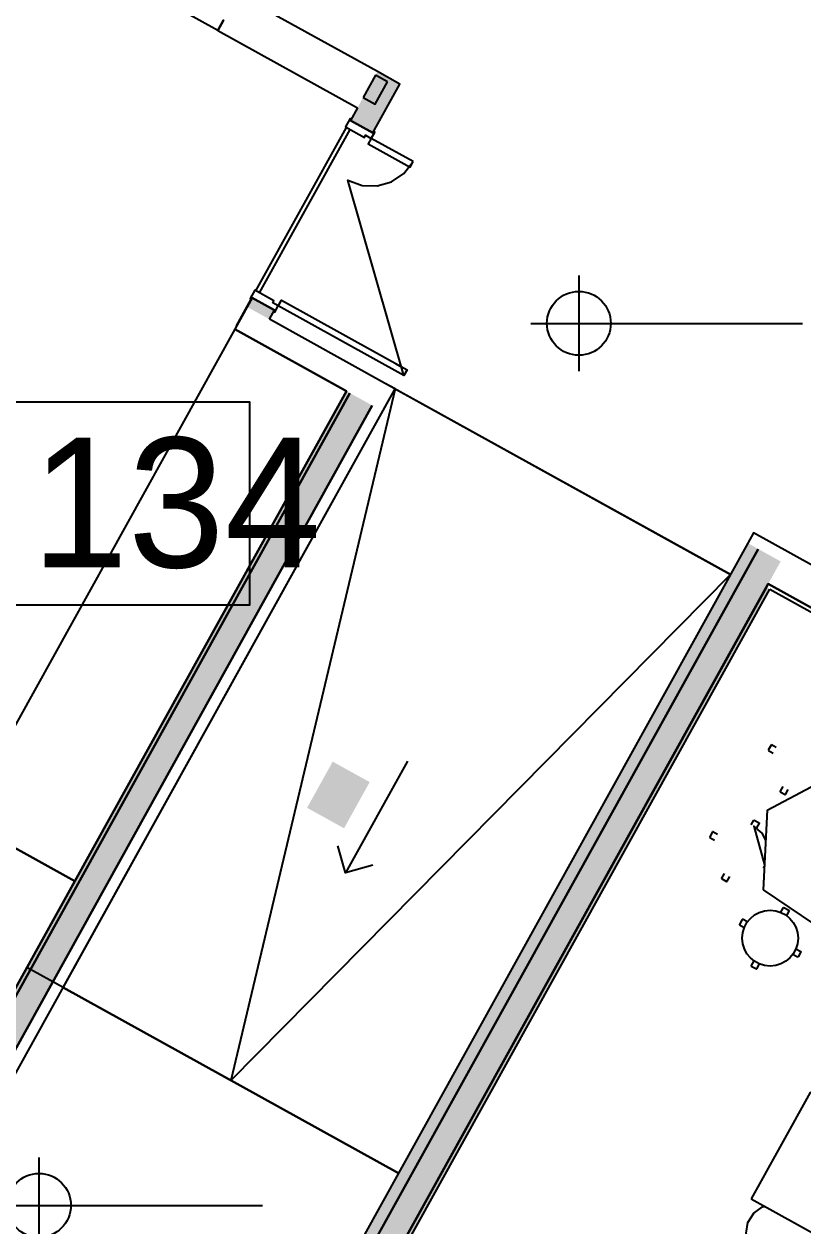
# Model space of a CAD drawing. Header units: metres. Extents: x 2.5 to 42.6, y 0.9 to 31.9.
# Drawn here: x 21.943 to 23.863, y 14.218 to 17.182 of the extents above; entities that cross this region are included whole.
import ezdxf

# ---------------------------------------------------------------- set-up
doc = ezdxf.new("R2010")
doc.units = ezdxf.units.M
for name, color, linetype in [('ARREDI', 9, 'Continuous'), ('PARETI_STRUTTURE', 7, 'Continuous'), ('PILASTRI_SETTI', 8, 'Continuous'), ('WAYFINDING_RIQUADRI', 7, 'Continuous'), ('WAYFINDING_TESTI', 7, 'Continuous')]:
    doc.layers.add(name, color=color, linetype=linetype)

msp = doc.modelspace()

# ---------------------------------------------------------------- linework, layer by layer
at = {"layer": 'ARREDI'}
for points in [[(22.068, 15.0685), (21.7925, 15.2212), (21.3936, 14.5015), (21.6691, 14.3488), (22.068, 15.0685), (22.7378, 16.2769), (22.4623, 16.4296), (21.7925, 15.2212)], [(23.7356, 14.2844), (24.3658, 13.9351), (24.5112, 14.1975), (23.881, 14.5468)]]:
    msp.add_lwpolyline(points, close=True, dxfattribs=at)
for points in [[(22.8578, 16.2824), (22.4527, 14.5768)], [(22.4527, 14.5768), (23.6844, 15.8243)], [(23.7845, 15.404), (23.7776, 15.3916)], [(23.7776, 15.3916), (23.7779, 15.3906)], [(23.7779, 15.3906), (23.7896, 15.3841)], [(23.7855, 15.4043), (23.7845, 15.404)], [(23.7973, 15.3978), (23.7855, 15.4043)], [(23.7752, 15.2436), (23.978, 15.3512), (23.9553, 14.9187), (23.978, 15.3512), (24.1684, 15.223)], [(23.8133, 15.3017), (23.8068, 15.29)], [(23.8068, 15.29), (23.8071, 15.2889)], [(23.8071, 15.2889), (23.8195, 15.282)], [(23.8195, 15.282), (23.8205, 15.2823)], [(23.8205, 15.2823), (23.827, 15.2941)], [(23.7752, 15.2436), (23.7649, 15.047)], [(23.7352, 15.2071), (23.7417, 15.2188)], [(23.7417, 15.2188), (23.7428, 15.2191)], [(23.7428, 15.2191), (23.7552, 15.2122)], [(23.7555, 15.2112), (23.749, 15.1994)], [(23.7552, 15.2122), (23.7555, 15.2112)], [(23.64, 15.1896), (23.6332, 15.1772)], [(23.6411, 15.1899), (23.64, 15.1896)], [(23.6528, 15.1834), (23.6411, 15.1899)], [(23.7713, 15.1697), (23.7628, 15.1863), (23.7423, 15.2036), (23.7681, 15.1088)], [(23.6332, 15.1772), (23.6335, 15.1762)], [(23.6335, 15.1762), (23.6452, 15.1697)], [(23.7678, 15.1017), (23.7649, 15.1033)], [(23.6688, 15.0873), (23.6623, 15.0756)], [(23.6623, 15.0756), (23.6626, 15.0745)], [(23.6626, 15.0745), (23.675, 15.0676)], [(23.675, 15.0676), (23.6761, 15.068)], [(23.6761, 15.068), (23.6826, 15.0797)], [(23.7649, 15.047), (23.9553, 14.9187)], [(23.8085, 14.9915), (23.815, 15.0032)], [(23.815, 15.0032), (23.8161, 15.0035)], [(23.8161, 15.0035), (23.8285, 14.9966)], [(23.7133, 14.974), (23.7065, 14.9616)], [(23.7144, 14.9744), (23.7133, 14.974)], [(23.7261, 14.9678), (23.7144, 14.9743)], [(23.8288, 14.9956), (23.8223, 14.9838)], [(23.8285, 14.9966), (23.8288, 14.9956)], [(23.7065, 14.9616), (23.7068, 14.9606)], [(23.7068, 14.9606), (23.7185, 14.9541)], [(23.85, 14.8812), (23.8383, 14.8877)], [(23.8459, 14.9015), (23.8576, 14.895)], [(23.8579, 14.8939), (23.851, 14.8815)], [(23.8576, 14.895), (23.8579, 14.8939)], [(23.7421, 14.8717), (23.7356, 14.86)], [(23.7356, 14.86), (23.7359, 14.8589)], [(23.7359, 14.8589), (23.7483, 14.852)], [(23.7483, 14.8521), (23.7494, 14.8524)], [(23.7494, 14.8524), (23.7559, 14.8641)], [(23.851, 14.8815), (23.85, 14.8812)], [(23.7947, 14.1333), (23.7681, 14.1376), (23.7452, 14.1517), (23.7295, 14.1735), (23.7233, 14.1997), (23.7276, 14.2262), (23.7418, 14.2491), (23.7636, 14.2648), (23.7687, 14.266)]]:
    msp.add_lwpolyline(points, dxfattribs=at)
msp.add_circle((23.7822, 14.9278), 0.0689, dxfattribs=at)
at = {"layer": 'PARETI_STRUTTURE'}
for points in [[(22.4204, 17.1663), (22.4347, 17.1921), (22.4204, 17.1663), (21.835, 17.4908)], [(22.8144, 17.065), (22.4632, 17.2597), (22.4584, 17.251)], [(22.4204, 17.1663), (22.7648, 16.9754)], [(22.8096, 17.0563), (22.7791, 17.0013)], [(22.8027, 16.9139), (22.8695, 17.0344), (22.8144, 17.065)], [(22.8389, 17.0401), (22.8096, 17.0563)], [(22.7791, 17.0012), (22.8084, 16.985), (22.8389, 17.0401)], [(22.7648, 16.9754), (22.7476, 16.9445), (22.8027, 16.9139)], [(22.5148, 16.5243), (22.7381, 16.9272)], [(22.5234, 16.5195), (22.7467, 16.9225)], [(22.7988, 16.9003), (22.7912, 16.8866), (22.8945, 16.8293), (22.9021, 16.8431)], [(22.9021, 16.8431), (22.7988, 16.9003)], [(22.8797, 16.3153), (22.5698, 16.4871), (22.5774, 16.5009), (22.8873, 16.3291), (22.8797, 16.3153), (22.7415, 16.797), (22.7763, 16.7844), (22.8132, 16.7831), (22.8487, 16.7933), (22.8794, 16.814), (22.9021, 16.8431)], [(23.3108, 16.5622), (23.3108, 16.326)], [(22.4928, 16.4847), (22.4623, 16.4296), (22.7378, 16.2769)], [(22.467, 16.4382), (22.5033, 16.5037)], [(22.5479, 16.4542), (22.5603, 16.4766), (22.5052, 16.5071), (22.4928, 16.4847)], [(23.6844, 15.8243), (22.832, 16.2967), (22.5479, 16.4542)], [(23.1927, 16.4441), (23.862, 16.4441)], [(22.8598, 16.3443), (22.8736, 16.3367)], [(22.7378, 16.2769), (21.624, 14.2675), (21.6326, 14.2627), (22.7464, 16.2721)], [(22.8015, 16.2416), (21.6877, 14.2322), (21.7135, 14.2178), (22.8579, 16.2824), (22.832, 16.2967)], [(22.0395, 14.8059), (22.8578, 16.2824), (23.6843, 15.8243)], [(22.7464, 16.2721), (21.6326, 14.2627), (21.6877, 14.2322)], [(21.6877, 14.2322), (22.8015, 16.2416)], [(25.0426, 15.2065), (23.7416, 15.9276), (23.7273, 15.9018)], [(23.7273, 15.9018), (22.5401, 13.7597), (22.5659, 13.7454), (23.7531, 15.8874)], [(23.7531, 15.8874), (22.6055, 13.8169), (22.6606, 13.7863)], [(22.6606, 13.7863), (23.7777, 15.8018)], [(23.6844, 15.8243), (22.866, 14.3478)], [(24.9133, 15.1724), (23.7777, 15.8018), (23.7729, 15.7932)], [(23.7777, 15.8018), (24.9141, 15.1719), (24.9447, 15.227)], [(23.7729, 15.7932), (22.6606, 13.7863), (22.6692, 13.7816), (23.7815, 15.7884)], [(23.7815, 15.7884), (24.9085, 15.1638), (24.9133, 15.1724)], [(22.8886, 15.3644), (22.7359, 15.0889)], [(22.8028, 15.1081), (22.7359, 15.0889), (22.7167, 15.1558)], [(22.0395, 14.8059), (21.9499, 14.8555)], [(22.0395, 14.8059), (22.866, 14.3478)], [(22.866, 14.3478), (22.0395, 14.8059)], [(21.98, 14.1505), (21.98, 14.3867)], [(21.8618, 14.2686), (22.5312, 14.2686)]]:
    msp.add_lwpolyline(points, dxfattribs=at)
for points in [[(22.7476, 16.9445), (22.7495, 16.9479), (22.7468, 16.9494), (22.7353, 16.9288), (22.7822, 16.9028), (22.785, 16.908), (22.7988, 16.9003), (22.8074, 16.9158), (22.8046, 16.9174), (22.8027, 16.9139)], [(22.5052, 16.5071), (22.5603, 16.4766), (22.5584, 16.4731), (22.5612, 16.4716), (22.5698, 16.4871), (22.556, 16.4947), (22.5588, 16.4999), (22.512, 16.5258), (22.5005, 16.5052), (22.5033, 16.5037)]]:
    msp.add_lwpolyline(points, close=True, dxfattribs=at)
for centre in [(23.3108, 16.4441), (21.98, 14.2686)]:
    msp.add_circle(centre, 0.0787, dxfattribs=at)
at = {"layer": 'PILASTRI_SETTI'}
for points in [[(22.8027, 16.9139), (22.8695, 17.0344), (22.7476, 16.9444), (22.8144, 17.065)], [(22.5479, 16.4542), (22.5603, 16.4766), (22.4928, 16.4847), (22.5052, 16.5071)], [(21.6326, 14.2627), (22.7464, 16.2721), (21.624, 14.2675), (22.7378, 16.2769)], [(21.6877, 14.2322), (22.8015, 16.2416), (21.6326, 14.2627), (22.7464, 16.2721)], [(22.5659, 13.7454), (23.7531, 15.8875), (22.54, 13.7597), (23.7273, 15.9018)], [(22.6606, 13.7863), (23.8082, 15.8569), (22.6055, 13.8169), (23.7531, 15.8875)], [(22.6692, 13.7816), (23.7815, 15.7884), (22.6606, 13.7863), (23.7729, 15.7932)], [(22.6408, 15.2492), (22.7039, 15.3631), (22.7319, 15.1987), (22.7951, 15.3126)]]:
    msp.add_solid(points, dxfattribs=at)
at = {"layer": 'WAYFINDING_RIQUADRI'}
msp.add_lwpolyline([(20.9, 15.75), (22.5, 15.75), (22.5, 16.25), (20.9, 16.25)], close=True, dxfattribs=at)

# ---------------------------------------------------------------- texts
at = {"layer": 'WAYFINDING_TESTI', "insert": (21.7, 16), "char_height": 0.32, "attachment_point": 5}
msp.add_mtext('AULA 134', dxfattribs=at)

doc.saveas('drawing.dxf')
